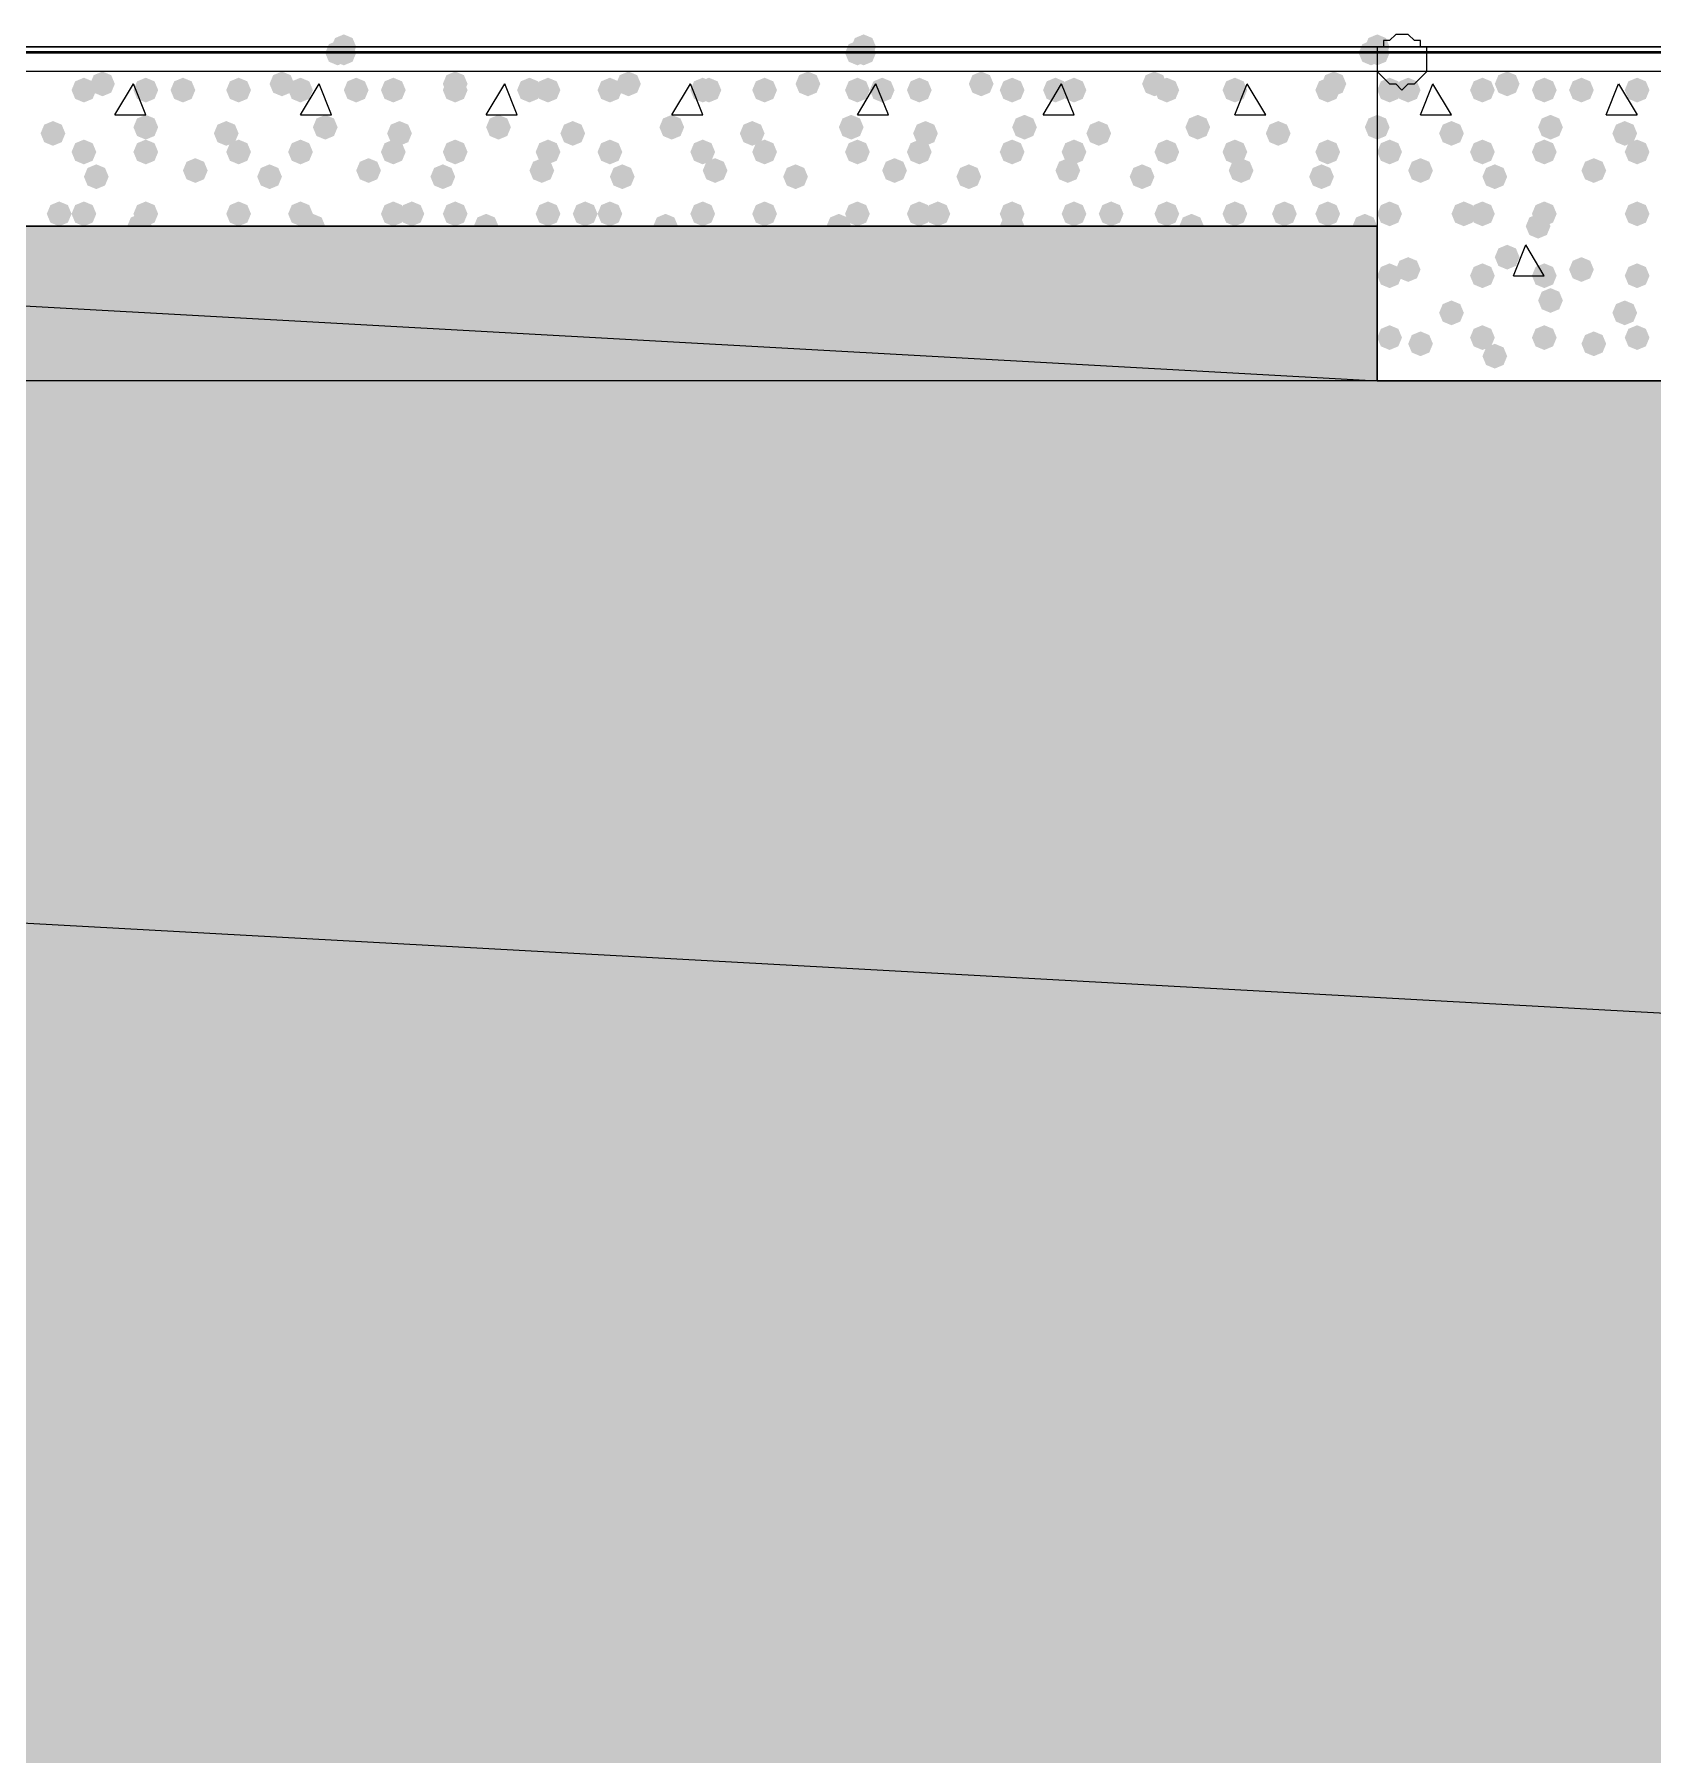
# Model space of a CAD drawing. Header units: millimetres. Extents: x 0 to 420, y 0 to 297.
# Drawn here: x 99.91 to 110.98, y 232.11 to 243.88 of the extents above; entities that cross this region are included whole.
import ezdxf

# ---------------------------------------------------------------- set-up
doc = ezdxf.new("R2010")
doc.units = ezdxf.units.MM
doc.layers.get('0').update_dxf_attribs({"linetype": 'CONTINUOUS'})

msp = doc.modelspace()

# ---------------------------------------------------------------- hatches: boundary and pattern name
at = {"true_color": 0x0000fe}
for points in [[(102.108, 243.797667), (102.083129, 243.737871), (102.023333, 243.713), (101.963537, 243.737871), (101.938667, 243.797667), (101.963537, 243.857462), (102.023333, 243.882333), (102.083129, 243.857463)], [(105.664, 243.797667), (105.639129, 243.737871), (105.579333, 243.713), (105.519538, 243.737871), (105.494667, 243.797667), (105.519537, 243.857462), (105.579333, 243.882333), (105.639129, 243.857463)], [(109.177667, 243.797667), (109.152796, 243.737871), (109.093, 243.713), (109.033204, 243.737871), (109.008333, 243.797667), (109.033204, 243.857462), (109.093, 243.882333), (109.152796, 243.857463)], [(102.065667, 243.755333), (102.040796, 243.695537), (101.981, 243.670667), (101.921204, 243.695537), (101.896333, 243.755333), (101.921204, 243.815129), (101.981, 243.84), (102.040796, 243.815129)], [(102.108, 243.755333), (102.083129, 243.695537), (102.023333, 243.670667), (101.963537, 243.695537), (101.938667, 243.755333), (101.963537, 243.815129), (102.023333, 243.84), (102.083129, 243.815129)], [(102.108, 243.755333), (102.083129, 243.695537), (102.023333, 243.670667), (101.963537, 243.695537), (101.938667, 243.755333), (101.963537, 243.815129), (102.023333, 243.84), (102.083129, 243.815129)], [(105.621667, 243.755333), (105.596796, 243.695537), (105.537, 243.670667), (105.477204, 243.695537), (105.452333, 243.755333), (105.477204, 243.815129), (105.537, 243.84), (105.596796, 243.815129)], [(105.621667, 243.755333), (105.596796, 243.695537), (105.537, 243.670667), (105.477204, 243.695537), (105.452333, 243.755333), (105.477204, 243.815129), (105.537, 243.84), (105.596796, 243.815129)], [(105.664, 243.755333), (105.639129, 243.695537), (105.579333, 243.670667), (105.519538, 243.695537), (105.494667, 243.755333), (105.519537, 243.815129), (105.579333, 243.84), (105.639129, 243.815129)], [(109.135333, 243.755333), (109.110463, 243.695537), (109.050667, 243.670667), (108.990871, 243.695537), (108.966, 243.755333), (108.990871, 243.815129), (109.050667, 243.84), (109.110462, 243.815129)], [(109.177667, 243.755333), (109.152796, 243.695537), (109.093, 243.670667), (109.033204, 243.695537), (109.008333, 243.755333), (109.033204, 243.815129), (109.093, 243.84), (109.152796, 243.815129)], [(109.177667, 243.755333), (109.152796, 243.695537), (109.093, 243.670667), (109.033204, 243.695537), (109.008333, 243.755333), (109.033204, 243.815129), (109.093, 243.84), (109.152796, 243.815129)]]:
    msp.add_hatch(color=0, dxfattribs=at).paths.add_polyline_path(points, flags=0)
at = {"true_color": 0x000007}
h = msp.add_hatch(color=0, dxfattribs=at)
h.paths.add_polyline_path([(31.284333, 243.755333), (379.73, 243.755333)], flags=0)
h.paths.add_polyline_path([(379.73, 243.755333), (31.284333, 243.755333)], flags=0)
at = {"true_color": 0x000008}
for points in [[(100.457, 243.543667), (100.432129, 243.483871), (100.372333, 243.459), (100.312538, 243.483871), (100.287667, 243.543667), (100.312537, 243.603462), (100.372333, 243.628333), (100.432129, 243.603463)], [(101.684667, 243.543667), (101.659796, 243.483871), (101.6, 243.459), (101.540204, 243.483871), (101.515333, 243.543667), (101.540204, 243.603462), (101.6, 243.628333), (101.659796, 243.603463)], [(102.87, 243.543667), (102.845129, 243.483871), (102.785333, 243.459), (102.725538, 243.483871), (102.700667, 243.543667), (102.725537, 243.603462), (102.785333, 243.628333), (102.845129, 243.603463)], [(104.055333, 243.543667), (104.030463, 243.483871), (103.970667, 243.459), (103.910871, 243.483871), (103.886, 243.543667), (103.910871, 243.603462), (103.970667, 243.628333), (104.030462, 243.603463)], [(105.283, 243.543667), (105.258129, 243.483871), (105.198333, 243.459), (105.138538, 243.483871), (105.113667, 243.543667), (105.138537, 243.603462), (105.198333, 243.628333), (105.258129, 243.603463)], [(106.468333, 243.543667), (106.443463, 243.483871), (106.383667, 243.459), (106.323871, 243.483871), (106.299, 243.543667), (106.323871, 243.603462), (106.383667, 243.628333), (106.443462, 243.603463)], [(107.653667, 243.543667), (107.628796, 243.483871), (107.569, 243.459), (107.509204, 243.483871), (107.484333, 243.543667), (107.509204, 243.603462), (107.569, 243.628333), (107.628796, 243.603463)], [(108.881333, 243.543667), (108.856462, 243.483871), (108.796667, 243.459), (108.736871, 243.483871), (108.712, 243.543667), (108.736871, 243.603462), (108.796667, 243.628333), (108.856462, 243.603463)], [(100.33, 243.501333), (100.305129, 243.441537), (100.245333, 243.416667), (100.185538, 243.441537), (100.160667, 243.501333), (100.185537, 243.561129), (100.245333, 243.586), (100.305129, 243.561129)], [(100.753333, 243.501333), (100.728463, 243.441537), (100.668667, 243.416667), (100.608871, 243.441537), (100.584, 243.501333), (100.608871, 243.561129), (100.668667, 243.586), (100.728462, 243.561129)], [(101.007333, 243.501333), (100.982463, 243.441537), (100.922667, 243.416667), (100.862871, 243.441537), (100.838, 243.501333), (100.862871, 243.561129), (100.922667, 243.586), (100.982462, 243.561129)], [(101.388333, 243.501333), (101.363463, 243.441537), (101.303667, 243.416667), (101.243871, 243.441537), (101.219, 243.501333), (101.243871, 243.561129), (101.303667, 243.586), (101.363462, 243.561129)], [(101.811667, 243.501333), (101.786796, 243.441537), (101.727, 243.416667), (101.667204, 243.441537), (101.642333, 243.501333), (101.667204, 243.561129), (101.727, 243.586), (101.786796, 243.561129)], [(102.192667, 243.501333), (102.167796, 243.441537), (102.108, 243.416667), (102.048204, 243.441537), (102.023333, 243.501333), (102.048204, 243.561129), (102.108, 243.586), (102.167796, 243.561129)], [(102.446667, 243.501333), (102.421796, 243.441537), (102.362, 243.416667), (102.302204, 243.441537), (102.277333, 243.501333), (102.302204, 243.561129), (102.362, 243.586), (102.421796, 243.561129)], [(102.87, 243.501333), (102.845129, 243.441537), (102.785333, 243.416667), (102.725538, 243.441537), (102.700667, 243.501333), (102.725537, 243.561129), (102.785333, 243.586), (102.845129, 243.561129)], [(103.378, 243.501333), (103.353129, 243.441537), (103.293333, 243.416667), (103.233538, 243.441537), (103.208667, 243.501333), (103.233537, 243.561129), (103.293333, 243.586), (103.353129, 243.561129)], [(103.505, 243.501333), (103.480129, 243.441537), (103.420333, 243.416667), (103.360538, 243.441537), (103.335667, 243.501333), (103.360537, 243.561129), (103.420333, 243.586), (103.480129, 243.561129)], [(103.928333, 243.501333), (103.903463, 243.441537), (103.843667, 243.416667), (103.783871, 243.441537), (103.759, 243.501333), (103.783871, 243.561129), (103.843667, 243.586), (103.903462, 243.561129)], [(104.563333, 243.501333), (104.538463, 243.441537), (104.478667, 243.416667), (104.418871, 243.441537), (104.394, 243.501333), (104.418871, 243.561129), (104.478667, 243.586), (104.538462, 243.561129)], [(104.605667, 243.501333), (104.580796, 243.441537), (104.521, 243.416667), (104.461204, 243.441537), (104.436333, 243.501333), (104.461204, 243.561129), (104.521, 243.586), (104.580796, 243.561129)], [(104.986667, 243.501333), (104.961796, 243.441537), (104.902, 243.416667), (104.842204, 243.441537), (104.817333, 243.501333), (104.842204, 243.561129), (104.902, 243.586), (104.961796, 243.561129)], [(105.621667, 243.501333), (105.596796, 243.441537), (105.537, 243.416667), (105.477204, 243.441537), (105.452333, 243.501333), (105.477204, 243.561129), (105.537, 243.586), (105.596796, 243.561129)], [(105.791, 243.501333), (105.766129, 243.441537), (105.706333, 243.416667), (105.646537, 243.441537), (105.621667, 243.501333), (105.646537, 243.561129), (105.706333, 243.586), (105.766129, 243.561129)], [(106.045, 243.501333), (106.020129, 243.441537), (105.960333, 243.416667), (105.900538, 243.441537), (105.875667, 243.501333), (105.900537, 243.561129), (105.960333, 243.586), (106.020129, 243.561129)], [(106.68, 243.501333), (106.655129, 243.441537), (106.595333, 243.416667), (106.535538, 243.441537), (106.510667, 243.501333), (106.535537, 243.561129), (106.595333, 243.586), (106.655129, 243.561129)], [(106.976333, 243.501333), (106.951462, 243.441537), (106.891667, 243.416667), (106.831871, 243.441537), (106.807, 243.501333), (106.831871, 243.561129), (106.891667, 243.586), (106.951462, 243.561129)], [(107.103333, 243.501333), (107.078463, 243.441537), (107.018667, 243.416667), (106.958871, 243.441537), (106.934, 243.501333), (106.958871, 243.561129), (107.018667, 243.586), (107.078462, 243.561129)], [(107.738333, 243.501333), (107.713463, 243.441537), (107.653667, 243.416667), (107.593871, 243.441537), (107.569, 243.501333), (107.593871, 243.561129), (107.653667, 243.586), (107.713462, 243.561129)], [(108.204, 243.501333), (108.179129, 243.441537), (108.119333, 243.416667), (108.059538, 243.441537), (108.034667, 243.501333), (108.059537, 243.561129), (108.119333, 243.586), (108.179129, 243.561129)], [(108.204, 243.501333), (108.179129, 243.441537), (108.119333, 243.416667), (108.059538, 243.441537), (108.034667, 243.501333), (108.059537, 243.561129), (108.119333, 243.586), (108.179129, 243.561129)], [(108.839, 243.501333), (108.814129, 243.441537), (108.754333, 243.416667), (108.694538, 243.441537), (108.669667, 243.501333), (108.694537, 243.561129), (108.754333, 243.586), (108.814129, 243.561129)], [(100.118333, 243.205), (100.093463, 243.145204), (100.033667, 243.120333), (99.973871, 243.145204), (99.949, 243.205), (99.973871, 243.264796), (100.033667, 243.289667), (100.093462, 243.264796)], [(100.753333, 243.247333), (100.728463, 243.187537), (100.668667, 243.162667), (100.608871, 243.187537), (100.584, 243.247333), (100.608871, 243.307129), (100.668667, 243.332), (100.728462, 243.307129)], [(101.303667, 243.205), (101.278796, 243.145204), (101.219, 243.120333), (101.159204, 243.145204), (101.134333, 243.205), (101.159204, 243.264796), (101.219, 243.289667), (101.278796, 243.264796)], [(101.981, 243.247333), (101.956129, 243.187537), (101.896333, 243.162667), (101.836537, 243.187537), (101.811667, 243.247333), (101.836537, 243.307129), (101.896333, 243.332), (101.956129, 243.307129)], [(102.489, 243.205), (102.464129, 243.145204), (102.404333, 243.120333), (102.344538, 243.145204), (102.319667, 243.205), (102.344537, 243.264796), (102.404333, 243.289667), (102.464129, 243.264796)], [(103.166333, 243.247333), (103.141462, 243.187537), (103.081667, 243.162667), (103.021871, 243.187537), (102.997, 243.247333), (103.021871, 243.307129), (103.081667, 243.332), (103.141462, 243.307129)], [(103.674333, 243.205), (103.649462, 243.145204), (103.589667, 243.120333), (103.529871, 243.145204), (103.505, 243.205), (103.529871, 243.264796), (103.589667, 243.289667), (103.649462, 243.264796)], [(104.351667, 243.247333), (104.326796, 243.187537), (104.267, 243.162667), (104.207204, 243.187537), (104.182333, 243.247333), (104.207204, 243.307129), (104.267, 243.332), (104.326796, 243.307129)], [(104.902, 243.205), (104.877129, 243.145204), (104.817333, 243.120333), (104.757538, 243.145204), (104.732667, 243.205), (104.757537, 243.264796), (104.817333, 243.289667), (104.877129, 243.264796)], [(105.579333, 243.247333), (105.554462, 243.187537), (105.494667, 243.162667), (105.434871, 243.187537), (105.41, 243.247333), (105.434871, 243.307129), (105.494667, 243.332), (105.554462, 243.307129)], [(106.087333, 243.205), (106.062463, 243.145204), (106.002667, 243.120333), (105.942871, 243.145204), (105.918, 243.205), (105.942871, 243.264796), (106.002667, 243.289667), (106.062462, 243.264796)], [(106.764667, 243.247333), (106.739796, 243.187537), (106.68, 243.162667), (106.620204, 243.187537), (106.595333, 243.247333), (106.620204, 243.307129), (106.68, 243.332), (106.739796, 243.307129)], [(107.272667, 243.205), (107.247796, 243.145204), (107.188, 243.120333), (107.128204, 243.145204), (107.103333, 243.205), (107.128204, 243.264796), (107.188, 243.289667), (107.247796, 243.264796)], [(107.95, 243.247333), (107.925129, 243.187537), (107.865333, 243.162667), (107.805538, 243.187537), (107.780667, 243.247333), (107.805537, 243.307129), (107.865333, 243.332), (107.925129, 243.307129)], [(108.500333, 243.205), (108.475463, 243.145204), (108.415667, 243.120333), (108.355871, 243.145204), (108.331, 243.205), (108.355871, 243.264796), (108.415667, 243.289667), (108.475462, 243.264796)], [(109.177667, 243.247333), (109.152796, 243.187537), (109.093, 243.162667), (109.033204, 243.187537), (109.008333, 243.247333), (109.033204, 243.307129), (109.093, 243.332), (109.152796, 243.307129)], [(100.33, 243.078), (100.305129, 243.018204), (100.245333, 242.993333), (100.185538, 243.018204), (100.160667, 243.078), (100.185537, 243.137796), (100.245333, 243.162667), (100.305129, 243.137796)], [(100.753333, 243.078), (100.728463, 243.018204), (100.668667, 242.993333), (100.608871, 243.018204), (100.584, 243.078), (100.608871, 243.137796), (100.668667, 243.162667), (100.728462, 243.137796)], [(101.388333, 243.078), (101.363463, 243.018204), (101.303667, 242.993333), (101.243871, 243.018204), (101.219, 243.078), (101.243871, 243.137796), (101.303667, 243.162667), (101.363462, 243.137796)], [(101.811667, 243.078), (101.786796, 243.018204), (101.727, 242.993333), (101.667204, 243.018204), (101.642333, 243.078), (101.667204, 243.137796), (101.727, 243.162667), (101.786796, 243.137796)], [(102.446667, 243.078), (102.421796, 243.018204), (102.362, 242.993333), (102.302204, 243.018204), (102.277333, 243.078), (102.302204, 243.137796), (102.362, 243.162667), (102.421796, 243.137796)], [(102.87, 243.078), (102.845129, 243.018204), (102.785333, 242.993333), (102.725538, 243.018204), (102.700667, 243.078), (102.725537, 243.137796), (102.785333, 243.162667), (102.845129, 243.137796)], [(103.505, 243.078), (103.480129, 243.018204), (103.420333, 242.993333), (103.360538, 243.018204), (103.335667, 243.078), (103.360537, 243.137796), (103.420333, 243.162667), (103.480129, 243.137796)], [(103.928333, 243.078), (103.903463, 243.018204), (103.843667, 242.993333), (103.783871, 243.018204), (103.759, 243.078), (103.783871, 243.137796), (103.843667, 243.162667), (103.903462, 243.137796)], [(104.563333, 243.078), (104.538463, 243.018204), (104.478667, 242.993333), (104.418871, 243.018204), (104.394, 243.078), (104.418871, 243.137796), (104.478667, 243.162667), (104.538462, 243.137796)], [(104.986667, 243.078), (104.961796, 243.018204), (104.902, 242.993333), (104.842204, 243.018204), (104.817333, 243.078), (104.842204, 243.137796), (104.902, 243.162667), (104.961796, 243.137796)], [(105.621667, 243.078), (105.596796, 243.018204), (105.537, 242.993333), (105.477204, 243.018204), (105.452333, 243.078), (105.477204, 243.137796), (105.537, 243.162667), (105.596796, 243.137796)], [(106.045, 243.078), (106.020129, 243.018204), (105.960333, 242.993333), (105.900538, 243.018204), (105.875667, 243.078), (105.900537, 243.137796), (105.960333, 243.162667), (106.020129, 243.137796)], [(106.68, 243.078), (106.655129, 243.018204), (106.595333, 242.993333), (106.535538, 243.018204), (106.510667, 243.078), (106.535537, 243.137796), (106.595333, 243.162667), (106.655129, 243.137796)], [(107.103333, 243.078), (107.078463, 243.018204), (107.018667, 242.993333), (106.958871, 243.018204), (106.934, 243.078), (106.958871, 243.137796), (107.018667, 243.162667), (107.078462, 243.137796)], [(107.738333, 243.078), (107.713463, 243.018204), (107.653667, 242.993333), (107.593871, 243.018204), (107.569, 243.078), (107.593871, 243.137796), (107.653667, 243.162667), (107.713462, 243.137796)], [(108.204, 243.078), (108.179129, 243.018204), (108.119333, 242.993333), (108.059538, 243.018204), (108.034667, 243.078), (108.059537, 243.137796), (108.119333, 243.162667), (108.179129, 243.137796)], [(108.839, 243.078), (108.814129, 243.018204), (108.754333, 242.993333), (108.694538, 243.018204), (108.669667, 243.078), (108.694537, 243.137796), (108.754333, 243.162667), (108.814129, 243.137796)], [(101.092, 242.951), (101.067129, 242.891204), (101.007333, 242.866333), (100.947538, 242.891204), (100.922667, 242.951), (100.947537, 243.010796), (101.007333, 243.035667), (101.067129, 243.010796)], [(102.277333, 242.951), (102.252463, 242.891204), (102.192667, 242.866333), (102.132871, 242.891204), (102.108, 242.951), (102.132871, 243.010796), (102.192667, 243.035667), (102.252462, 243.010796)], [(103.462667, 242.951), (103.437796, 242.891204), (103.378, 242.866333), (103.318204, 242.891204), (103.293333, 242.951), (103.318204, 243.010796), (103.378, 243.035667), (103.437796, 243.010796)], [(104.648, 242.951), (104.623129, 242.891204), (104.563333, 242.866333), (104.503537, 242.891204), (104.478667, 242.951), (104.503537, 243.010796), (104.563333, 243.035667), (104.623129, 243.010796)], [(105.875667, 242.951), (105.850796, 242.891204), (105.791, 242.866333), (105.731204, 242.891204), (105.706333, 242.951), (105.731204, 243.010796), (105.791, 243.035667), (105.850796, 243.010796)], [(107.061, 242.951), (107.036129, 242.891204), (106.976333, 242.866333), (106.916537, 242.891204), (106.891667, 242.951), (106.916537, 243.010796), (106.976333, 243.035667), (107.036129, 243.010796)], [(108.246333, 242.951), (108.221463, 242.891204), (108.161667, 242.866333), (108.101871, 242.891204), (108.077, 242.951), (108.101871, 243.010796), (108.161667, 243.035667), (108.221462, 243.010796)], [(100.414667, 242.908667), (100.389796, 242.848871), (100.33, 242.824), (100.270204, 242.848871), (100.245333, 242.908667), (100.270204, 242.968462), (100.33, 242.993333), (100.389796, 242.968463)], [(101.6, 242.908667), (101.575129, 242.848871), (101.515333, 242.824), (101.455538, 242.848871), (101.430667, 242.908667), (101.455537, 242.968462), (101.515333, 242.993333), (101.575129, 242.968463)], [(102.785333, 242.908667), (102.760463, 242.848871), (102.700667, 242.824), (102.640871, 242.848871), (102.616, 242.908667), (102.640871, 242.968462), (102.700667, 242.993333), (102.760462, 242.968463)], [(104.013, 242.908667), (103.988129, 242.848871), (103.928333, 242.824), (103.868537, 242.848871), (103.843667, 242.908667), (103.868537, 242.968462), (103.928333, 242.993333), (103.988129, 242.968463)], [(105.198333, 242.908667), (105.173463, 242.848871), (105.113667, 242.824), (105.053871, 242.848871), (105.029, 242.908667), (105.053871, 242.968462), (105.113667, 242.993333), (105.173462, 242.968463)], [(106.383667, 242.908667), (106.358796, 242.848871), (106.299, 242.824), (106.239204, 242.848871), (106.214333, 242.908667), (106.239204, 242.968462), (106.299, 242.993333), (106.358796, 242.968463)], [(107.569, 242.908667), (107.544129, 242.848871), (107.484333, 242.824), (107.424538, 242.848871), (107.399667, 242.908667), (107.424537, 242.968462), (107.484333, 242.993333), (107.544129, 242.968463)], [(108.796667, 242.908667), (108.771796, 242.848871), (108.712, 242.824), (108.652204, 242.848871), (108.627333, 242.908667), (108.652204, 242.968462), (108.712, 242.993333), (108.771796, 242.968463)], [(100.160667, 242.654667), (100.135796, 242.594871), (100.076, 242.57), (100.016204, 242.594871), (99.991333, 242.654667), (100.016204, 242.714462), (100.076, 242.739333), (100.135796, 242.714463)], [(100.33, 242.654667), (100.305129, 242.594871), (100.245333, 242.57), (100.185538, 242.594871), (100.160667, 242.654667), (100.185537, 242.714462), (100.245333, 242.739333), (100.305129, 242.714463)], [(100.753333, 242.654667), (100.728463, 242.594871), (100.668667, 242.57), (100.608871, 242.594871), (100.584, 242.654667), (100.608871, 242.714462), (100.668667, 242.739333), (100.728462, 242.714463)], [(101.388333, 242.654667), (101.363463, 242.594871), (101.303667, 242.57), (101.243871, 242.594871), (101.219, 242.654667), (101.243871, 242.714462), (101.303667, 242.739333), (101.363462, 242.714463)], [(101.388333, 242.654667), (101.363463, 242.594871), (101.303667, 242.57), (101.243871, 242.594871), (101.219, 242.654667), (101.243871, 242.714462), (101.303667, 242.739333), (101.363462, 242.714463)], [(101.811667, 242.654667), (101.786796, 242.594871), (101.727, 242.57), (101.667204, 242.594871), (101.642333, 242.654667), (101.667204, 242.714462), (101.727, 242.739333), (101.786796, 242.714463)], [(102.446667, 242.654667), (102.421796, 242.594871), (102.362, 242.57), (102.302204, 242.594871), (102.277333, 242.654667), (102.302204, 242.714462), (102.362, 242.739333), (102.421796, 242.714463)], [(102.573667, 242.654667), (102.548796, 242.594871), (102.489, 242.57), (102.429204, 242.594871), (102.404333, 242.654667), (102.429204, 242.714462), (102.489, 242.739333), (102.548796, 242.714463)], [(102.87, 242.654667), (102.845129, 242.594871), (102.785333, 242.57), (102.725538, 242.594871), (102.700667, 242.654667), (102.725537, 242.714462), (102.785333, 242.739333), (102.845129, 242.714463)], [(103.505, 242.654667), (103.480129, 242.594871), (103.420333, 242.57), (103.360538, 242.594871), (103.335667, 242.654667), (103.360537, 242.714462), (103.420333, 242.739333), (103.480129, 242.714463)], [(103.759, 242.654667), (103.734129, 242.594871), (103.674333, 242.57), (103.614538, 242.594871), (103.589667, 242.654667), (103.614537, 242.714462), (103.674333, 242.739333), (103.734129, 242.714463)], [(103.928333, 242.654667), (103.903463, 242.594871), (103.843667, 242.57), (103.783871, 242.594871), (103.759, 242.654667), (103.783871, 242.714462), (103.843667, 242.739333), (103.903462, 242.714463)], [(104.563333, 242.654667), (104.538463, 242.594871), (104.478667, 242.57), (104.418871, 242.594871), (104.394, 242.654667), (104.418871, 242.714462), (104.478667, 242.739333), (104.538462, 242.714463)], [(104.986667, 242.654667), (104.961796, 242.594871), (104.902, 242.57), (104.842204, 242.594871), (104.817333, 242.654667), (104.842204, 242.714462), (104.902, 242.739333), (104.961796, 242.714463)], [(104.986667, 242.654667), (104.961796, 242.594871), (104.902, 242.57), (104.842204, 242.594871), (104.817333, 242.654667), (104.842204, 242.714462), (104.902, 242.739333), (104.961796, 242.714463)], [(105.621667, 242.654667), (105.596796, 242.594871), (105.537, 242.57), (105.477204, 242.594871), (105.452333, 242.654667), (105.477204, 242.714462), (105.537, 242.739333), (105.596796, 242.714463)], [(106.045, 242.654667), (106.020129, 242.594871), (105.960333, 242.57), (105.900538, 242.594871), (105.875667, 242.654667), (105.900537, 242.714462), (105.960333, 242.739333), (106.020129, 242.714463)], [(106.172, 242.654667), (106.147129, 242.594871), (106.087333, 242.57), (106.027538, 242.594871), (106.002667, 242.654667), (106.027537, 242.714462), (106.087333, 242.739333), (106.147129, 242.714463)], [(106.68, 242.654667), (106.655129, 242.594871), (106.595333, 242.57), (106.535538, 242.594871), (106.510667, 242.654667), (106.535537, 242.714462), (106.595333, 242.739333), (106.655129, 242.714463)], [(107.103333, 242.654667), (107.078463, 242.594871), (107.018667, 242.57), (106.958871, 242.594871), (106.934, 242.654667), (106.958871, 242.714462), (107.018667, 242.739333), (107.078462, 242.714463)], [(107.357333, 242.654667), (107.332463, 242.594871), (107.272667, 242.57), (107.212871, 242.594871), (107.188, 242.654667), (107.212871, 242.714462), (107.272667, 242.739333), (107.332462, 242.714463)], [(107.738333, 242.654667), (107.713463, 242.594871), (107.653667, 242.57), (107.593871, 242.594871), (107.569, 242.654667), (107.593871, 242.714462), (107.653667, 242.739333), (107.713462, 242.714463)], [(108.204, 242.654667), (108.179129, 242.594871), (108.119333, 242.57), (108.059538, 242.594871), (108.034667, 242.654667), (108.059537, 242.714462), (108.119333, 242.739333), (108.179129, 242.714463)], [(108.542667, 242.654667), (108.517796, 242.594871), (108.458, 242.57), (108.398204, 242.594871), (108.373333, 242.654667), (108.398204, 242.714462), (108.458, 242.739333), (108.517796, 242.714463)], [(108.839, 242.654667), (108.814129, 242.594871), (108.754333, 242.57), (108.694538, 242.594871), (108.669667, 242.654667), (108.694537, 242.714462), (108.754333, 242.739333), (108.814129, 242.714463)], [(100.711, 242.57), (100.686129, 242.510204), (100.626333, 242.485333), (100.566537, 242.510204), (100.541667, 242.57), (100.566537, 242.629796), (100.626333, 242.654667), (100.686129, 242.629796)], [(101.896333, 242.57), (101.871462, 242.510204), (101.811667, 242.485333), (101.751871, 242.510204), (101.727, 242.57), (101.751871, 242.629796), (101.811667, 242.654667), (101.871462, 242.629796)], [(103.081667, 242.57), (103.056796, 242.510204), (102.997, 242.485333), (102.937204, 242.510204), (102.912333, 242.57), (102.937204, 242.629796), (102.997, 242.654667), (103.056796, 242.629796)], [(104.309333, 242.57), (104.284462, 242.510204), (104.224667, 242.485333), (104.164871, 242.510204), (104.14, 242.57), (104.164871, 242.629796), (104.224667, 242.654667), (104.284462, 242.629796)], [(105.494667, 242.57), (105.469796, 242.510204), (105.41, 242.485333), (105.350204, 242.510204), (105.325333, 242.57), (105.350204, 242.629796), (105.41, 242.654667), (105.469796, 242.629796)], [(106.68, 242.57), (106.655129, 242.510204), (106.595333, 242.485333), (106.535538, 242.510204), (106.510667, 242.57), (106.535537, 242.629796), (106.595333, 242.654667), (106.655129, 242.629796)], [(107.907667, 242.57), (107.882796, 242.510204), (107.823, 242.485333), (107.763204, 242.510204), (107.738333, 242.57), (107.763204, 242.629796), (107.823, 242.654667), (107.882796, 242.629796)], [(109.093, 242.57), (109.068129, 242.510204), (109.008333, 242.485333), (108.948538, 242.510204), (108.923667, 242.57), (108.948537, 242.629796), (109.008333, 242.654667), (109.068129, 242.629796)]]:
    msp.add_hatch(color=0, dxfattribs=at).paths.add_polyline_path(points, flags=0)
at = {"true_color": 0x000007}
for points in [[(110.066667, 243.543667), (110.041796, 243.483871), (109.982, 243.459), (109.922204, 243.483871), (109.897333, 243.543667), (109.922204, 243.603462), (109.982, 243.628333), (110.041796, 243.603463)], [(109.262333, 243.501333), (109.237463, 243.441537), (109.177667, 243.416667), (109.117871, 243.441537), (109.093, 243.501333), (109.117871, 243.561129), (109.177667, 243.586), (109.237462, 243.561129)], [(109.389333, 243.501333), (109.364462, 243.441537), (109.304667, 243.416667), (109.244871, 243.441537), (109.22, 243.501333), (109.244871, 243.561129), (109.304667, 243.586), (109.364462, 243.561129)], [(109.897333, 243.501333), (109.872463, 243.441537), (109.812667, 243.416667), (109.752871, 243.441537), (109.728, 243.501333), (109.752871, 243.561129), (109.812667, 243.586), (109.872462, 243.561129)], [(110.320667, 243.501333), (110.295796, 243.441537), (110.236, 243.416667), (110.176204, 243.441537), (110.151333, 243.501333), (110.176204, 243.561129), (110.236, 243.586), (110.295796, 243.561129)], [(110.574667, 243.501333), (110.549796, 243.441537), (110.49, 243.416667), (110.430204, 243.441537), (110.405333, 243.501333), (110.430204, 243.561129), (110.49, 243.586), (110.549796, 243.561129)], [(110.955667, 243.501333), (110.930796, 243.441537), (110.871, 243.416667), (110.811204, 243.441537), (110.786333, 243.501333), (110.811204, 243.561129), (110.871, 243.586), (110.930796, 243.561129)], [(109.685667, 243.205), (109.660796, 243.145204), (109.601, 243.120333), (109.541204, 243.145204), (109.516333, 243.205), (109.541204, 243.264796), (109.601, 243.289667), (109.660796, 243.264796)], [(110.363, 243.247333), (110.338129, 243.187537), (110.278333, 243.162667), (110.218538, 243.187537), (110.193667, 243.247333), (110.218537, 243.307129), (110.278333, 243.332), (110.338129, 243.307129)], [(110.871, 243.205), (110.846129, 243.145204), (110.786333, 243.120333), (110.726537, 243.145204), (110.701667, 243.205), (110.726537, 243.264796), (110.786333, 243.289667), (110.846129, 243.264796)], [(109.262333, 243.078), (109.237463, 243.018204), (109.177667, 242.993333), (109.117871, 243.018204), (109.093, 243.078), (109.117871, 243.137796), (109.177667, 243.162667), (109.237462, 243.137796)], [(109.897333, 243.078), (109.872463, 243.018204), (109.812667, 242.993333), (109.752871, 243.018204), (109.728, 243.078), (109.752871, 243.137796), (109.812667, 243.162667), (109.872462, 243.137796)], [(110.320667, 243.078), (110.295796, 243.018204), (110.236, 242.993333), (110.176204, 243.018204), (110.151333, 243.078), (110.176204, 243.137796), (110.236, 243.162667), (110.295796, 243.137796)], [(110.955667, 243.078), (110.930796, 243.018204), (110.871, 242.993333), (110.811204, 243.018204), (110.786333, 243.078), (110.811204, 243.137796), (110.871, 243.162667), (110.930796, 243.137796)], [(109.474, 242.951), (109.449129, 242.891204), (109.389333, 242.866333), (109.329538, 242.891204), (109.304667, 242.951), (109.329537, 243.010796), (109.389333, 243.035667), (109.449129, 243.010796)], [(110.659333, 242.951), (110.634462, 242.891204), (110.574667, 242.866333), (110.514871, 242.891204), (110.49, 242.951), (110.514871, 243.010796), (110.574667, 243.035667), (110.634462, 243.010796)], [(109.982, 242.908667), (109.957129, 242.848871), (109.897333, 242.824), (109.837538, 242.848871), (109.812667, 242.908667), (109.837537, 242.968462), (109.897333, 242.993333), (109.957129, 242.968463)], [(109.262333, 242.654667), (109.237463, 242.594871), (109.177667, 242.57), (109.117871, 242.594871), (109.093, 242.654667), (109.117871, 242.714462), (109.177667, 242.739333), (109.237462, 242.714463)], [(109.770333, 242.654667), (109.745463, 242.594871), (109.685667, 242.57), (109.625871, 242.594871), (109.601, 242.654667), (109.625871, 242.714462), (109.685667, 242.739333), (109.745462, 242.714463)], [(109.897333, 242.654667), (109.872463, 242.594871), (109.812667, 242.57), (109.752871, 242.594871), (109.728, 242.654667), (109.752871, 242.714462), (109.812667, 242.739333), (109.872462, 242.714463)], [(110.320667, 242.654667), (110.295796, 242.594871), (110.236, 242.57), (110.176204, 242.594871), (110.151333, 242.654667), (110.176204, 242.714462), (110.236, 242.739333), (110.295796, 242.714463)], [(110.955667, 242.654667), (110.930796, 242.594871), (110.871, 242.57), (110.811204, 242.594871), (110.786333, 242.654667), (110.811204, 242.714462), (110.871, 242.739333), (110.930796, 242.714463)], [(110.955667, 242.654667), (110.930796, 242.594871), (110.871, 242.57), (110.811204, 242.594871), (110.786333, 242.654667), (110.811204, 242.714462), (110.871, 242.739333), (110.930796, 242.714463)], [(110.278333, 242.57), (110.253463, 242.510204), (110.193667, 242.485333), (110.133871, 242.510204), (110.109, 242.57), (110.133871, 242.629796), (110.193667, 242.654667), (110.253462, 242.629796)], [(110.066667, 242.358333), (110.041796, 242.298537), (109.982, 242.273667), (109.922204, 242.298537), (109.897333, 242.358333), (109.922204, 242.418129), (109.982, 242.443), (110.041796, 242.418129)], [(109.389333, 242.273667), (109.364462, 242.213871), (109.304667, 242.189), (109.244871, 242.213871), (109.22, 242.273667), (109.244871, 242.333462), (109.304667, 242.358333), (109.364462, 242.333463)], [(110.574667, 242.273667), (110.549796, 242.213871), (110.49, 242.189), (110.430204, 242.213871), (110.405333, 242.273667), (110.430204, 242.333462), (110.49, 242.358333), (110.549796, 242.333463)], [(109.262333, 242.231333), (109.237463, 242.171537), (109.177667, 242.146667), (109.117871, 242.171537), (109.093, 242.231333), (109.117871, 242.291129), (109.177667, 242.316), (109.237462, 242.291129)], [(109.897333, 242.231333), (109.872463, 242.171537), (109.812667, 242.146667), (109.752871, 242.171537), (109.728, 242.231333), (109.752871, 242.291129), (109.812667, 242.316), (109.872462, 242.291129)], [(110.320667, 242.231333), (110.295796, 242.171537), (110.236, 242.146667), (110.176204, 242.171537), (110.151333, 242.231333), (110.176204, 242.291129), (110.236, 242.316), (110.295796, 242.291129)], [(110.955667, 242.231333), (110.930796, 242.171537), (110.871, 242.146667), (110.811204, 242.171537), (110.786333, 242.231333), (110.811204, 242.291129), (110.871, 242.316), (110.930796, 242.291129)], [(110.363, 242.062), (110.338129, 242.002204), (110.278333, 241.977333), (110.218538, 242.002204), (110.193667, 242.062), (110.218537, 242.121796), (110.278333, 242.146667), (110.338129, 242.121796)], [(109.685667, 241.977333), (109.660796, 241.917537), (109.601, 241.892667), (109.541204, 241.917537), (109.516333, 241.977333), (109.541204, 242.037129), (109.601, 242.062), (109.660796, 242.037129)], [(110.871, 241.977333), (110.846129, 241.917537), (110.786333, 241.892667), (110.726537, 241.917537), (110.701667, 241.977333), (110.726537, 242.037129), (110.786333, 242.062), (110.846129, 242.037129)], [(109.262333, 241.808), (109.237463, 241.748204), (109.177667, 241.723333), (109.117871, 241.748204), (109.093, 241.808), (109.117871, 241.867796), (109.177667, 241.892667), (109.237462, 241.867796)], [(109.474, 241.765667), (109.449129, 241.705871), (109.389333, 241.681), (109.329538, 241.705871), (109.304667, 241.765667), (109.329537, 241.825462), (109.389333, 241.850333), (109.449129, 241.825463)], [(109.897333, 241.808), (109.872463, 241.748204), (109.812667, 241.723333), (109.752871, 241.748204), (109.728, 241.808), (109.752871, 241.867796), (109.812667, 241.892667), (109.872462, 241.867796)], [(110.320667, 241.808), (110.295796, 241.748204), (110.236, 241.723333), (110.176204, 241.748204), (110.151333, 241.808), (110.176204, 241.867796), (110.236, 241.892667), (110.295796, 241.867796)], [(110.659333, 241.765667), (110.634462, 241.705871), (110.574667, 241.681), (110.514871, 241.705871), (110.49, 241.765667), (110.514871, 241.825462), (110.574667, 241.850333), (110.634462, 241.825463)], [(110.955667, 241.808), (110.930796, 241.748204), (110.871, 241.723333), (110.811204, 241.748204), (110.786333, 241.808), (110.811204, 241.867796), (110.871, 241.892667), (110.930796, 241.867796)], [(109.982, 241.681), (109.957129, 241.621204), (109.897333, 241.596333), (109.837538, 241.621204), (109.812667, 241.681), (109.837537, 241.740796), (109.897333, 241.765667), (109.957129, 241.740796)]]:
    msp.add_hatch(color=0, dxfattribs=at).paths.add_polyline_path(points, flags=0)
at = {"true_color": 0x000008}
h = msp.add_hatch(color=0, dxfattribs=at)
h.paths.add_polyline_path([(109.093, 242.57), (90.000667, 242.57), (109.093, 241.511667)], flags=0)
h.paths.add_polyline_path([(90.000667, 242.57), (109.093, 241.511667), (90.000667, 241.511667)], flags=0)
h = msp.add_hatch(color=0, dxfattribs=at)
h.paths.add_polyline_path([(378.544667, 241.511667), (32.469667, 241.511667), (378.544667, 222.461667)], flags=0)
h.paths.add_polyline_path([(32.469667, 241.511667), (378.544667, 222.461667), (32.469667, 222.461667)], flags=0)

# ---------------------------------------------------------------- linework, layer by layer
at = {"color": 0, "true_color": 0x000007}
for points in [[(109.093, 243.713), (109.093, 243.670667), (109.093, 243.628333), (109.135333, 243.586), (109.177667, 243.543667), (109.22, 243.543667), (109.262333, 243.501333), (109.304667, 243.543667), (109.347, 243.543667), (109.389333, 243.586), (109.431667, 243.628333), (109.431667, 243.670667), (109.431667, 243.713), (109.431667, 243.755333), (109.431667, 243.797667), (109.389333, 243.797667), (109.389333, 243.84), (109.347, 243.84), (109.304667, 243.882333), (109.262333, 243.882333), (109.22, 243.882333), (109.177667, 243.84), (109.135333, 243.84), (109.135333, 243.797667), (109.093, 243.797667), (109.093, 243.755333)], [(31.284333, 243.755333), (379.73, 243.755333)], [(31.284333, 243.755333), (379.73, 243.755333)], [(379.73, 243.755333), (31.284333, 243.755333)], [(109.093, 243.628333), (109.093, 241.511667), (111.209667, 241.511667), (111.209667, 243.628333)]]:
    msp.add_lwpolyline(points, close=True, dxfattribs=at)
for points in [[(379.73, 243.797667), (31.242, 243.797667), (379.73, 243.797667), (31.242, 243.755333)], [(379.73, 243.797667), (31.242, 243.797667), (31.242, 243.755333)], [(379.73, 243.755333), (31.284333, 243.755333), (31.242, 243.755333)], [(31.284333, 243.755333), (379.73, 243.755333)], [(31.284333, 243.755333), (379.73, 243.755333)], [(109.093, 243.628333), (90.000667, 243.628333)], [(109.389333, 243.332), (109.474, 243.543667)], [(109.601, 243.332), (109.474, 243.543667)], [(110.659333, 243.332), (110.744, 243.543667), (110.871, 243.332)], [(109.389333, 243.332), (109.601, 243.332)], [(110.659333, 243.332), (110.871, 243.332)], [(90.000667, 242.57), (109.093, 242.57)], [(110.024333, 242.231333), (110.109, 242.443)], [(110.236, 242.231333), (110.109, 242.443)], [(110.024333, 242.231333), (110.236, 242.231333)]]:
    msp.add_lwpolyline(points, dxfattribs=at)
at = {"color": 0, "true_color": 0x000008}
for points in [[(100.457, 243.332), (100.584, 243.543667)], [(100.668667, 243.332), (100.584, 243.543667)], [(101.727, 243.332), (101.854, 243.543667)], [(101.938667, 243.332), (101.854, 243.543667)], [(102.997, 243.332), (103.124, 243.543667)], [(103.208667, 243.332), (103.124, 243.543667)], [(104.267, 243.332), (104.394, 243.543667)], [(104.478667, 243.332), (104.394, 243.543667)], [(105.537, 243.332), (105.664, 243.543667)], [(105.748667, 243.332), (105.664, 243.543667)], [(106.807, 243.332), (106.934, 243.543667)], [(107.018667, 243.332), (106.934, 243.543667)], [(108.119333, 243.332), (108.204, 243.543667)], [(108.331, 243.332), (108.204, 243.543667)], [(100.457, 243.332), (100.668667, 243.332)], [(101.727, 243.332), (101.938667, 243.332)], [(102.997, 243.332), (103.208667, 243.332)], [(104.267, 243.332), (104.478667, 243.332)], [(105.537, 243.332), (105.748667, 243.332)], [(106.807, 243.332), (107.018667, 243.332)], [(108.119333, 243.332), (108.331, 243.332)]]:
    msp.add_lwpolyline(points, dxfattribs=at)
for points in [[(109.093, 242.57), (90.000667, 242.57), (109.093, 241.511667)], [(90.000667, 242.57), (109.093, 241.511667), (90.000667, 241.511667)], [(378.544667, 241.511667), (32.469667, 241.511667), (378.544667, 222.461667)], [(32.469667, 241.511667), (378.544667, 222.461667), (32.469667, 222.461667)]]:
    msp.add_lwpolyline(points, close=True, dxfattribs=at)

doc.saveas('drawing.dxf')
